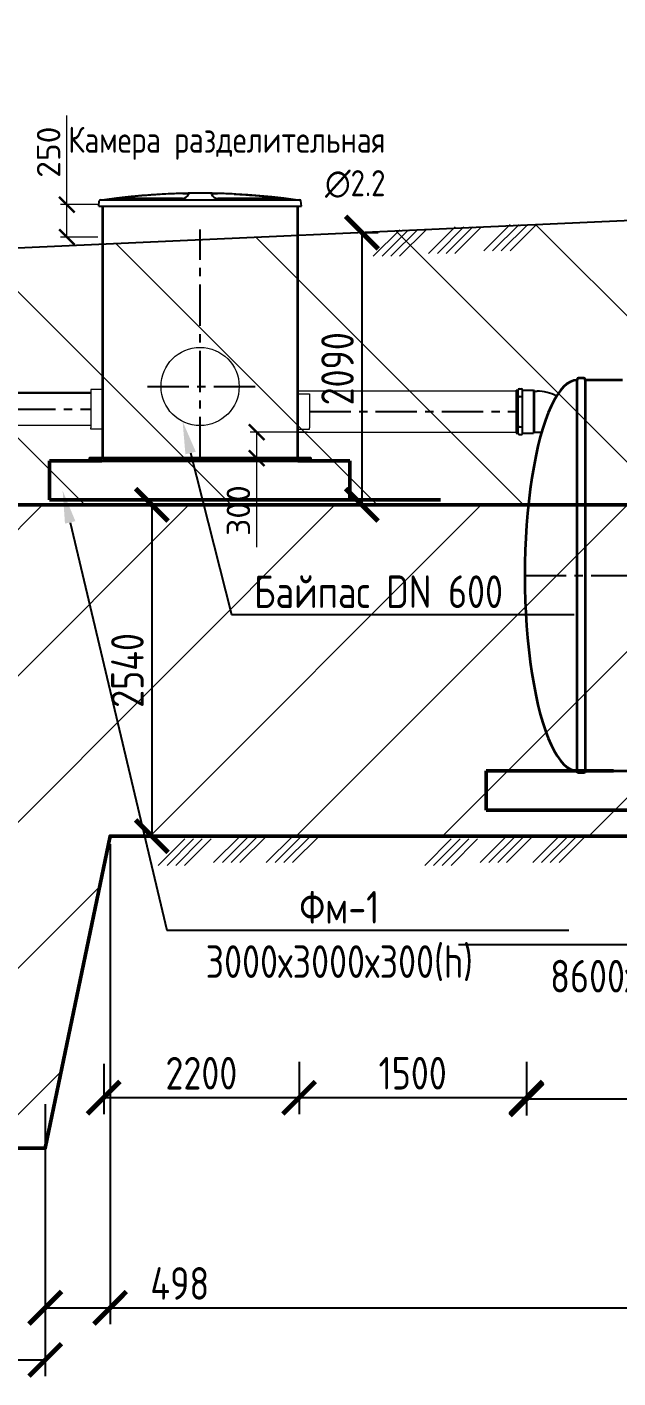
# Model space of a CAD drawing. Header units: millimetres. Extents: x 20530103 to 31271019, y 32092698 to 33532929.
# Drawn here: x 26146582 to 26151119, y 33018349 to 33028716 of the extents above; entities that cross this region are included whole.
import ezdxf
from ezdxf import colors
from ezdxf.entities.mleader import LeaderData, LeaderLine
from ezdxf.math import Vec2, Vec3

# ---------------------------------------------------------------- set-up
doc = ezdxf.new("R2010")
doc.units = ezdxf.units.MM
doc.linetypes.add('осевая', pattern=[50.8, 31.75, -6.35, 6.35, -6.35])
for name, color, linetype in [('Mitat', 1, 'Continuous'), ('Выноски', 7, 'Continuous'), ('Системный слой', 7, 'Continuous')]:
    doc.layers.add(name, color=color, linetype=linetype)
doc.layers.add('Труба профиль', color=7, linetype='Continuous', lineweight=50)
doc.styles.add('ARTEM Arial', font='simplex.shx')
doc.styles.add('GOST 2.304', font='GOST.TTF')
doc.styles.get("Standard").update_dxf_attribs({"font": 'arial.ttf'})
doc.dimstyles.new('ARTEM', dxfattribs={"dimtxt": 70, "dimasz": 50, "dimexe": 35, "dimexo": 15, "dimgap": 10, "dimtad": 1, "dimdec": 0, "dimtxsty": 'ARTEM Arial', "dimcen": 2.5, "dimclrd": 7, "dimclre": 7, "dimclrt": 7, "dimadec": 0, "dimazin": 0, "dimtfac": 1, "dimtdec": 0, "dimtmove": 0, "dimatfit": 3, "dimfxl": 1, "dimlwd": 15, "dimlwe": 15, "dimarcsym": 0})
doc.dimstyles.new('ISO-25', dxfattribs={"dimtxt": 2.5, "dimasz": 2.5, "dimexe": 1.25, "dimexo": 0.625, "dimtad": 1, "dimtxsty": 'Standard', "dimcen": 2.5, "dimadec": 0, "dimazin": 0, "dimtfac": 1, "dimtmove": 0, "dimatfit": 3, "dimfxl": 1, "dimarcsym": 0})

# ---------------------------------------------------------------- blocks, each defined once
blk = doc.blocks.new('_ArchTick')
at = {"color": 0, "linetype": 'ByBlock', "const_width": 0.15}
blk.add_lwpolyline([(-0.5, -0.5), (0.5, 0.5)], dxfattribs=at)
blk = doc.blocks.new('*D199')
at = {"color": 5, "lineweight": 15, "transparency": 16777216}
for p, q in [((26148735, 33025607), (26148295, 33025607)), ((26148345, 33025607), (26148345, 33025407)), ((26148646, 33025407), (26148295, 33025407)), ((26148345, 33025407), (26148345, 33024724))]:
    blk.add_line(p, q, dxfattribs=at)
at = {"color": 5, "lineweight": 15, "transparency": 16777216, "xscale": 120, "yscale": 120, "zscale": 120}
for p, rotation in [((26148345, 33025607), 90), ((26148345, 33025407), 270)]:
    blk.add_blockref('_ArchTick', p, dxfattribs=dict(at, rotation=rotation))
at = {"color": 7, "lineweight": 20, "transparency": 16777216, "insert": (26148205, 33025006), "char_height": 180, "attachment_point": 5, "rotation": 90, "style": 'ARTEM Arial'}
blk.add_mtext('300', dxfattribs=at)
blk = doc.blocks.new('*D200')
at = {"color": 5, "lineweight": 15, "transparency": 16777216}
for p, q in [((26146888, 33027354), (26146888, 33028037)), ((26147125, 33027354), (26146838, 33027354)), ((26146888, 33027104), (26146888, 33027354)), ((26147125, 33027104), (26146838, 33027104))]:
    blk.add_line(p, q, dxfattribs=at)
at = {"color": 5, "lineweight": 15, "transparency": 16777216, "xscale": 120, "yscale": 120, "zscale": 120}
for p, rotation in [((26146888, 33027354), 90), ((26146888, 33027104), 270)]:
    blk.add_blockref('_ArchTick', p, dxfattribs=dict(at, rotation=rotation))
at = {"color": 7, "lineweight": 20, "transparency": 16777216, "insert": (26146748, 33027756), "char_height": 180, "attachment_point": 5, "rotation": 90, "style": 'ARTEM Arial'}
blk.add_mtext('250', dxfattribs=at)
blk = doc.blocks.new('*D201')
at = {"color": 0, "lineweight": -2, "transparency": 16777216}
for p, q in [((26150416, 33020775), (26150416, 33020363)), ((26158416, 33020762), (26158416, 33020363)), ((26158416, 33020488), (26150416, 33020488))]:
    blk.add_line(p, q, dxfattribs=at)
at = {"color": 0, "lineweight": -2, "transparency": 16777216, "xscale": 250, "yscale": 250, "zscale": 250, "rotation": 180}
blk.add_blockref('_ArchTick', (26150416, 33020488), dxfattribs=at)
at = {"color": 0, "lineweight": -2, "transparency": 16777216, "xscale": 250, "yscale": 250, "zscale": 250}
blk.add_blockref('_ArchTick', (26158416, 33020488), dxfattribs=at)
at = {"color": 0, "transparency": 16777216, "insert": (26154416, 33020675), "char_height": 250, "attachment_point": 5, "style": 'GOST 2.304'}
blk.add_mtext('8000', dxfattribs=at)
blk = doc.blocks.new('*D207')
at = {"color": 0, "lineweight": -2, "transparency": 16777216}
for p, q in [((26148671, 33020760), (26148671, 33020375)), ((26150416, 33020775), (26150416, 33020375)), ((26150416, 33020500), (26148671, 33020500))]:
    blk.add_line(p, q, dxfattribs=at)
at = {"color": 0, "lineweight": -2, "transparency": 16777216, "xscale": 250, "yscale": 250, "zscale": 250, "rotation": 180}
blk.add_blockref('_ArchTick', (26148671, 33020500), dxfattribs=at)
at = {"color": 0, "lineweight": -2, "transparency": 16777216, "xscale": 250, "yscale": 250, "zscale": 250}
blk.add_blockref('_ArchTick', (26150416, 33020500), dxfattribs=at)
at = {"color": 0, "transparency": 16777216, "insert": (26149543, 33020688), "char_height": 250, "attachment_point": 5, "style": 'GOST 2.304'}
blk.add_mtext('1500', dxfattribs=at)
blk = doc.blocks.new('*D208')
at = {"color": 0, "lineweight": -2, "transparency": 16777216}
for p, q in [((26147171, 33020760), (26147171, 33020375)), ((26148671, 33020775), (26148671, 33020375)), ((26148671, 33020500), (26147171, 33020500))]:
    blk.add_line(p, q, dxfattribs=at)
at = {"color": 0, "lineweight": -2, "transparency": 16777216, "xscale": 250, "yscale": 250, "zscale": 250, "rotation": 180}
blk.add_blockref('_ArchTick', (26147171, 33020500), dxfattribs=at)
at = {"color": 0, "lineweight": -2, "transparency": 16777216, "xscale": 250, "yscale": 250, "zscale": 250}
blk.add_blockref('_ArchTick', (26148671, 33020500), dxfattribs=at)
at = {"color": 0, "transparency": 16777216, "insert": (26147921, 33020688), "char_height": 250, "attachment_point": 5, "style": 'GOST 2.304'}
blk.add_mtext('2200', dxfattribs=at)
blk = doc.blocks.new('*D211')
at = {"color": 0, "lineweight": -2, "transparency": 16777216}
for p, q in [((26147478, 33025050), (26147415, 33025050)), ((26147540, 33025050), (26147540, 33022507)), ((26147478, 33022507), (26147415, 33022507))]:
    blk.add_line(p, q, dxfattribs=at)
at = {"color": 0, "lineweight": -2, "transparency": 16777216, "xscale": 250, "yscale": 250, "zscale": 250}
for p, rotation in [((26147540, 33025050), 90), ((26147540, 33022507), 270)]:
    blk.add_blockref('_ArchTick', p, dxfattribs=dict(at, rotation=rotation))
at = {"color": 0, "transparency": 16777216, "insert": (26147353, 33023779), "char_height": 250, "attachment_point": 5, "rotation": 90, "style": 'GOST 2.304'}
blk.add_mtext('2540', dxfattribs=at)
blk = doc.blocks.new('*D214')
at = {"color": 0, "lineweight": -2, "transparency": 16777216}
for p, q in [((26142522, 33020050), (26142522, 33018363)), ((26146722, 33020050), (26146722, 33018363)), ((26142522, 33018488), (26146722, 33018488))]:
    blk.add_line(p, q, dxfattribs=at)
at = {"color": 0, "lineweight": -2, "transparency": 16777216, "xscale": 250, "yscale": 250, "zscale": 250, "rotation": 180}
blk.add_blockref('_ArchTick', (26142522, 33018488), dxfattribs=at)
at = {"color": 0, "lineweight": -2, "transparency": 16777216, "xscale": 250, "yscale": 250, "zscale": 250}
blk.add_blockref('_ArchTick', (26146722, 33018488), dxfattribs=at)
at = {"color": 0, "transparency": 16777216, "insert": (26144622, 33018675), "char_height": 250, "attachment_point": 5, "style": 'GOST 2.304'}
blk.add_mtext('4200', dxfattribs=at)
blk = doc.blocks.new('*D215')
at = {"color": 0, "lineweight": -2, "transparency": 16777216}
for p, q in [((26147220, 33022445), (26147220, 33018763)), ((26168332, 33022445), (26168332, 33018763)), ((26147220, 33018888), (26168332, 33018888))]:
    blk.add_line(p, q, dxfattribs=at)
at = {"color": 0, "lineweight": -2, "transparency": 16777216, "xscale": 250, "yscale": 250, "zscale": 250, "rotation": 180}
blk.add_blockref('_ArchTick', (26147220, 33018888), dxfattribs=at)
at = {"color": 0, "lineweight": -2, "transparency": 16777216, "xscale": 250, "yscale": 250, "zscale": 250}
blk.add_blockref('_ArchTick', (26168332, 33018888), dxfattribs=at)
at = {"color": 0, "transparency": 16777216, "insert": (26157776, 33019075), "char_height": 250, "attachment_point": 5, "style": 'GOST 2.304'}
blk.add_mtext('21112', dxfattribs=at)
blk = doc.blocks.new('*D216')
at = {"color": 0, "lineweight": -2, "transparency": 16777216}
for p, q in [((26147220, 33022445), (26147220, 33018763)), ((26146722, 33020450), (26146722, 33018763)), ((26146722, 33018888), (26147220, 33018888)), ((26147220, 33018888), (26148041, 33018888))]:
    blk.add_line(p, q, dxfattribs=at)
at = {"color": 0, "lineweight": -2, "transparency": 16777216, "xscale": 250, "yscale": 250, "zscale": 250, "rotation": 180}
blk.add_blockref('_ArchTick', (26146722, 33018888), dxfattribs=at)
at = {"color": 0, "lineweight": -2, "transparency": 16777216, "xscale": 250, "yscale": 250, "zscale": 250}
blk.add_blockref('_ArchTick', (26147220, 33018888), dxfattribs=at)
at = {"color": 0, "transparency": 16777216, "insert": (26147755, 33019075), "char_height": 250, "attachment_point": 5, "style": 'GOST 2.304'}
blk.add_mtext('498', dxfattribs=at)
blk = doc.blocks.new('*D240')
at = {"color": 0, "lineweight": -2, "transparency": 16777216}
for p, q in [((26149153, 33027139), (26149153, 33025050)), ((26149178, 33027139), (26149278, 33027139)), ((26149178, 33025050), (26149278, 33025050))]:
    blk.add_line(p, q, dxfattribs=at)
at = {"color": 0, "lineweight": -2, "transparency": 16777216, "xscale": 250, "yscale": 250, "zscale": 250}
for p, rotation in [((26149153, 33027139), 90), ((26149153, 33025050), 270)]:
    blk.add_blockref('_ArchTick', p, dxfattribs=dict(at, rotation=rotation))
at = {"color": 0, "transparency": 16777216, "insert": (26148966, 33026094), "char_height": 250, "attachment_point": 5, "rotation": 90, "style": 'GOST 2.304'}
blk.add_mtext('2090', dxfattribs=at)

msp = doc.modelspace()

# ---------------------------------------------------------------- hatches: boundary and pattern name
at = {"layer": 'Труба профиль', "lineweight": 9}
h = msp.add_hatch(dxfattribs=at)
h.set_pattern_fill('ANSI31', color=1, scale=250, angle=90)
h.set_pattern_definition([(135, (-60535.3, 21290.74), (-561.266008, -561.266008), [])])
edge = h.paths.add_edge_path()
edge.add_spline(control_points=[(26179752.5572, 33025307.9954), (26179752.5572, 33025307.9954), (26176345.244, 33027689.7545), (26170055.9833, 33028716.4982), (26167418.0139, 33027515.2035), (26167155.3326, 33027324.1403)], knot_values=[0, 0, 0, 0, 1010.2368139843, 2020.4736279668, 2984.6882061041, 2984.6882061041, 2984.6882061041, 2984.6882061041], degree=3, periodic=0)
edge.add_line((26167142.3967, 33027315.2303), (26152848.2648, 33027307.1792))
edge.add_line((26152848.2648, 33027307.1792), (26145085.1973, 33026958.0895))
edge.add_line((26145085.1973, 33026958.0895), (26144298.3665, 33026746.9256))
edge.add_line((26144298.3665, 33026746.9256), (26142896.8142, 33025049.5338))
edge.add_line((26142896.8142, 33025049.5338), (26180517.7754, 33025049.5338))
edge.add_line((26180517.7754, 33025049.5338), (26180517.7754, 33025307.9954))
edge.add_line((26180517.7754, 33025307.9954), (26179752.5572, 33025307.9954))
h = msp.add_hatch(dxfattribs=at)
h.set_pattern_fill('ANSI31', color=1, scale=250)
h.set_pattern_definition([(45, (-132126.2, 5417.06), (-561.266008, 561.266008), [])])
h.paths.add_polyline_path([(26180517.7754, 33023641.3543), (26180317.7754, 33023691.3543), (26180717.7754, 33023791.3543), (26180517.7754, 33023841.3543), (26180517.7754, 33025049.5338), (26141075.2067, 33025049.5338), (26141075.2068, 33023841.3543), (26141275.2068, 33023791.3543), (26140875.2068, 33023691.3543), (26141075.2068, 33023641.3543), (26141075.2068, 33022407.4895), (26142024.0537, 33022407.4895), (26142521.7826, 33020112.6816), (26146721.7826, 33020112.6816), (26147219.5115, 33022507.4895), (26168331.7528, 33022507.4895), (26168881.7549, 33021872.9899), (26176247.1956, 33021872.9899), (26177302.7409, 33023341.5781), (26180517.7754, 33023341.5781)])

# ---------------------------------------------------------------- linework, layer by layer
at = {"lineweight": 35}
for p, q in [((26147161.1107, 33027341.4733), (26147161.1107, 33025407.1676)), ((26148661.1107, 33025407.1676), (26148661.1107, 33027341.4733)), ((26147161.1107, 33025407.1676), (26148661.1107, 33025407.1676))]:
    msp.add_line(p, q, dxfattribs=at)
at = {"color": 1, "linetype": 'осевая', "lineweight": 25, "ltscale": 10}
for p, q in [((26147911.1107, 33025407.1676), (26147911.1107, 33027163.2941)), ((26147507.6434, 33025958.0895), (26148333.3597, 33025958.0895)), ((26144960.1973, 33025783.0895), (26147071.7545, 33025783.0895)), ((26148750.4668, 33025765.7895), (26150338.625, 33025765.7895)), ((26150404.3717, 33024507.4895), (26158404.3717, 33024507.4895))]:
    msp.add_line(p, q, dxfattribs=at)
at = {"lineweight": 20}
for p, q in [((26149240.5311, 33026957.7531), (26149444.0113, 33027161.2334)), ((26149307.883, 33026957.7531), (26149511.3632, 33027161.2334)), ((26149375.235, 33026957.7531), (26149578.7152, 33027161.2334)), ((26149442.5871, 33026957.7531), (26149646.0673, 33027161.2334)), ((26149665.7115, 33026978.822), (26149869.1917, 33027182.3022)), ((26149733.0634, 33026978.822), (26149936.5437, 33027182.3022)), ((26149800.4154, 33026978.822), (26150003.8956, 33027182.3022)), ((26149867.7675, 33026978.822), (26150071.2477, 33027182.3022)), ((26150088.8507, 33026997.8498), (26150292.331, 33027201.33)), ((26150156.2027, 33026997.8498), (26150359.6829, 33027201.33)), ((26150223.5546, 33026997.8498), (26150427.0349, 33027201.33)), ((26150290.9067, 33026997.8498), (26150494.387, 33027201.33)), ((26147071.7545, 33025935.9469), (26147071.7545, 33025641.0395)), ((26147071.7545, 33025935.9469), (26147071.7545, 33025925.1395)), ((26147161.1107, 33025935.9469), (26147071.7545, 33025935.9469)), ((26148661.1107, 33025924.0895), (26150338.625, 33025924.0895)), ((26148661.1107, 33025901.3469), (26148750.4668, 33025901.3469)), ((26148750.4668, 33025901.3469), (26148750.4668, 33025890.5395)), ((26148750.4668, 33025890.5395), (26148750.4668, 33025641.0395)), ((26147071.7545, 33025658.0895), (26145085.1973, 33025658.0895)), ((26147071.7545, 33025630.232), (26147071.7545, 33025641.0395)), ((26147161.1107, 33025630.232), (26147071.7545, 33025630.232)), ((26148661.1107, 33025630.232), (26148750.4668, 33025630.232)), ((26148661.1107, 33025607.4895), (26150338.625, 33025607.4895)), ((26148750.4668, 33025630.232), (26148750.4668, 33025641.0395)), ((26147589.7982, 33022282.9404), (26147793.2784, 33022486.4206)), ((26147657.1502, 33022282.9404), (26147860.6304, 33022486.4206)), ((26147724.5021, 33022282.9404), (26147927.9823, 33022486.4206)), ((26147791.8542, 33022282.9404), (26147995.3344, 33022486.4206)), ((26148014.9786, 33022304.0092), (26148218.4589, 33022507.4895)), ((26148082.3306, 33022304.0092), (26148285.8108, 33022507.4895)), ((26148149.6825, 33022304.0092), (26148353.1628, 33022507.4895)), ((26148217.0346, 33022304.0092), (26148420.5149, 33022507.4895)), ((26148419.0902, 33022304.0092), (26148622.5704, 33022507.4895)), ((26148486.4421, 33022304.0092), (26148689.9223, 33022507.4895)), ((26148553.7941, 33022304.0092), (26148757.2743, 33022507.4895)), ((26148621.1462, 33022304.0092), (26148824.6264, 33022507.4895)), ((26149635.6267, 33022282.9404), (26149839.1069, 33022486.4206)), ((26149702.9786, 33022282.9404), (26149906.4588, 33022486.4206)), ((26149770.3306, 33022282.9404), (26149973.8108, 33022486.4206)), ((26149837.6827, 33022282.9404), (26150041.1629, 33022486.4206)), ((26150060.8071, 33022304.0092), (26150264.2873, 33022507.4895)), ((26150128.159, 33022304.0092), (26150331.6392, 33022507.4895)), ((26150195.511, 33022304.0092), (26150398.9912, 33022507.4895)), ((26150262.8631, 33022304.0092), (26150466.3433, 33022507.4895)), ((26150464.9186, 33022304.0092), (26150668.3988, 33022507.4895)), ((26150532.2705, 33022304.0092), (26150735.7508, 33022507.4895)), ((26150599.6225, 33022304.0092), (26150803.1027, 33022507.4895)), ((26150666.9746, 33022304.0092), (26150870.4548, 33022507.4895))]:
    msp.add_line(p, q, dxfattribs=at)
at = {"lineweight": 30}
msp.add_line((26144835.1973, 33025908.0895), (26147071.7545, 33025908.0895), dxfattribs=at)
at = {"color": 7, "lineweight": 25}
for p, q in [((26150338.625, 33025930.1895), (26150338.625, 33025599.7895)), ((26150338.625, 33025930.1895), (26150353.625, 33025930.1895)), ((26150353.625, 33025598.1895), (26150353.625, 33025931.7895)), ((26150362.325, 33025940.4895), (26150377.625, 33025940.4895)), ((26150386.325, 33025598.1895), (26150386.325, 33025931.7895)), ((26150386.325, 33025930.1895), (26150470.625, 33025930.1895)), ((26150475.0706, 33025922.4895), (26150470.625, 33025930.1895)), ((26150475.0706, 33025922.4895), (26150497.5706, 33025922.4895)), ((26150338.625, 33025873.4895), (26150338.625, 33025658.0895)), ((26150338.625, 33025873.4895), (26150353.625, 33025873.4895)), ((26150353.625, 33025656.4895), (26150353.625, 33025873.4895)), ((26150362.325, 33025882.1895), (26150377.625, 33025882.1895)), ((26150386.325, 33025656.4895), (26150386.325, 33025873.4895)), ((26150338.625, 33025658.0895), (26150353.625, 33025658.0895)), ((26150338.625, 33025599.7895), (26150353.625, 33025599.7895)), ((26150362.325, 33025647.7895), (26150377.625, 33025647.7895)), ((26150362.325, 33025589.4895), (26150377.625, 33025589.4895)), ((26150386.325, 33025599.7895), (26150470.625, 33025599.7895)), ((26150475.0706, 33025607.4895), (26150470.625, 33025599.7895)), ((26150475.0706, 33025607.4895), (26150533.1448, 33025607.4895))]:
    msp.add_line(p, q, dxfattribs=at)
at = {"color": 1}
msp.add_lwpolyline([(26144521.7826, 33026806.8844), (26145085.1973, 33026958.0895), (26152358.4135, 33027285.1515)], dxfattribs=at)
at = {"lineweight": 35}
for points in [[(26150816.6232, 33026022.4911, 0.4142135624), (26150806.6232, 33026012.4911), (26150806.6232, 33026007.4895)], [(26150866.6232, 33026007.4911), (26150866.6232, 33026012.4911, 0.4142135624), (26150856.6232, 33026022.4911), (26150816.6232, 33026022.4911)], [(26150816.6232, 33022992.4878, -0.4142135624), (26150806.6232, 33023002.4878), (26150806.6232, 33023007.4895)], [(26150866.6232, 33023007.4878), (26150866.6232, 33023002.4878, -0.4142135624), (26150856.6232, 33022992.4878), (26150816.6232, 33022992.4878)]]:
    msp.add_lwpolyline(points, format="xyb", dxfattribs=at)
for points in [[(26150806.6232, 33023007.4895), (26150806.6232, 33026007.4895)], [(26151154.2303, 33026007.4895), (26150866.6232, 33026007.4895)], [(26151154.2303, 33026007.4895), (26150866.6232, 33026007.4895)], [(26150866.6232, 33026007.4895), (26150866.6232, 33023007.4895)], [(26150866.6232, 33023007.4895), (26157946.6232, 33023007.4895)]]:
    msp.add_lwpolyline(points, dxfattribs=at)
msp.add_lwpolyline([(26147061.1107, 33025387.1676), (26148761.1107, 33025387.1676), (26148761.1107, 33025407.1676), (26147061.1107, 33025407.1676)], close=True, dxfattribs=at)
at = {"lineweight": 20}
msp.add_circle((26147911.1107, 33025958.0895), 300, dxfattribs=at)
at = {"color": 7, "lineweight": 25}
for centre, radius, start, end in [((26150362.325, 33025931.7895), 8.7, 90, 180), ((26150377.625, 33025931.7895), 8.7, 0, 90), ((26150497.5706, 33025607.4895), 315, 61.6369487, 90), ((26150362.325, 33025873.4895), 8.7, 90, 180), ((26150377.625, 33025873.4895), 8.7, 0, 90), ((26150362.325, 33025656.4895), 8.7, 180, 270), ((26150362.325, 33025598.1895), 8.7, 180, 270), ((26150377.625, 33025656.4895), 8.7, 270, 0), ((26150377.625, 33025598.1895), 8.7, 270, 0)]:
    msp.add_arc(centre, radius, start, end, dxfattribs=at)
at = {"lineweight": 35}
msp.add_ellipse((26150806.6232, 33024507.4895), major_axis=(0, 1500), ratio=0.2681676507, start_param=0, end_param=3.1415926536, dxfattribs=at)
at = {"layer": 'Mitat', "color": 7, "lineweight": 25}
for p, q in [((26150470.625, 33025930.1895), (26150470.625, 33025599.7895)), ((26150475.0706, 33025922.4895), (26150475.0706, 33025607.4895))]:
    msp.add_line(p, q, dxfattribs=at)
at = {"layer": 'Системный слой', "color": 7, "lineweight": 25}
for p, q in [((26147133.7362, 33027341.4733), (26147137.312, 33027382.3449)), ((26147147.274, 33027391.4733), (26147911.1107, 33027391.4733)), ((26147776.1003, 33027401.4531), (26147269.2357, 33027401.4531)), ((26147824.8194, 33027439.1176), (26147823.0849, 33027434.3521)), ((26147911.1107, 33027391.4733), (26148674.9473, 33027391.4733)), ((26147999.1364, 33027434.3521), (26147997.4019, 33027439.1176)), ((26148552.9856, 33027401.4531), (26148046.121, 33027401.4531)), ((26148688.4851, 33027341.4733), (26148684.9093, 33027382.3449)), ((26147133.7362, 33027341.4733), (26147911.1107, 33027341.4733)), ((26147911.1107, 33027341.4733), (26148688.4851, 33027341.4733))]:
    msp.add_line(p, q, dxfattribs=at)
for centre, radius, start, end in [((26147147.274, 33027381.4733), 10, 90, 174.9999999), ((26147911.1107, 33022043.5833), 5397.89, 82.19547593, 97.80452407), ((26147776.1003, 33027451.4531), 50, 270, 340.00000001), ((26148046.121, 33027451.4531), 50, 199.99999999, 270), ((26148674.9473, 33027381.4733), 10, 5.0000001, 90)]:
    msp.add_arc(centre, radius, start, end, dxfattribs=at)
for start_param, end_param in [(-1.5443622625, -1.5187311118), (-1.6228615418, -1.5972303911)]:
    msp.add_ellipse((26147911.1107, 33022702.4566), major_axis=(-5042.411, 0), ratio=0.9396926208, start_param=start_param, end_param=end_param, dxfattribs=at)
for points, knots in [([(26147648.695, 33027434.3521), (26147628.999, 33027433.3876), (26147594.6046, 33027431.5123), (26147555.3384, 33027428.9877), (26147521.3642, 33027426.6133), (26147492.8343, 33027424.4613), (26147464.7632, 33027422.1514), (26147446.7624, 33027420.5981), (26147433.7948, 33027419.4456), (26147421.1252, 33027418.2874), (26147408.8548, 33027417.1352), (26147396.9909, 33027415.9921), (26147385.7418, 33027414.8818), (26147375.0145, 33027413.7987), (26147364.9236, 33027412.7579), (26147355.3753, 33027411.753), (26147346.4833, 33027410.7995), (26147338.0411, 33027409.878), (26147330.1068, 33027408.9971), (26147322.635, 33027408.1538), (26147315.8403, 33027407.3749), (26147309.6112, 33027406.6504), (26147304.058, 33027405.9953), (26147299.0728, 33027405.3994), (26147294.7653, 33027404.878), (26147290.9213, 33027404.4071), (26147287.5477, 33027403.9889), (26147284.5554, 33027403.6133), (26147282.0646, 33027403.297), (26147279.9634, 33027403.0269), (26147278.265, 33027402.8061), (26147276.8639, 33027402.6217), (26147275.771, 33027402.4763), (26147274.8616, 33027402.354), (26147274.0952, 33027402.2498), (26147273.4166, 33027402.1565), (26147272.8453, 33027402.0771), (26147272.3553, 33027402.0081), (26147271.9463, 33027401.9498), (26147271.4844, 33027401.8831), (26147271.0758, 33027401.823), (26147270.7088, 33027401.7677), (26147270.434, 33027401.7255), (26147270.2124, 33027401.6906), (26147270.0313, 33027401.6614), (26147269.8866, 33027401.6375), (26147269.7365, 33027401.6121), (26147269.5892, 33027401.5862), (26147269.463, 33027401.5629), (26147269.3457, 33027401.5399), (26147269.2312, 33027401.5152), (26147269.1361, 33027401.4901), (26147269.0927, 33027401.4691), (26147269.1212, 33027401.456), (26147269.1896, 33027401.4531), (26147269.2357, 33027401.4531)], [0, 0, 0, 0, 8.4905695969, 14.8157009333, 16.9144847187, 23.1340576947, 27.1222010157, 29.0419956937, 30.9199254009, 32.7356627457, 34.5313415046, 36.2414342646, 37.8861135141, 39.4200463625, 40.9084750932, 42.2814056944, 43.5837529801, 44.7904978886, 45.9713003543, 47.0558703602, 48.0699333312, 48.9668500539, 49.818162945, 50.5500268055, 51.2088700376, 51.7687749444, 52.3022872438, 52.7569701418, 53.1585160637, 53.4774578404, 53.7669293022, 53.9915934839, 54.1796537148, 54.3263311653, 54.4665015193, 54.5878126027, 54.6971361994, 54.788021687, 54.8725920496, 54.9429839175, 55.0758673169, 55.1419207541, 55.2035091704, 55.2819042792, 55.3200793335, 55.3595913676, 55.413309431, 55.4661591766, 55.5177290408, 55.5661299207, 55.630229632, 55.7149079337, 55.8083013313, 55.9048158905, 56, 56, 56, 56]), ([(26147777.8348, 33027439.1176), (26147780.3547, 33027439.1802), (26147783.7315, 33027439.2579), (26147788.324, 33027439.3516), (26147790.8124, 33027439.3981), (26147793.6724, 33027439.4476), (26147795.675, 33027439.4792), (26147798.0131, 33027439.5126), (26147799.901, 33027439.5373), (26147802.0811, 33027439.5621), (26147804.4993, 33027439.5855), (26147806.7759, 33027439.6021), (26147808.8946, 33027439.6122), (26147810.5708, 33027439.6166), (26147812.1089, 33027439.6171), (26147813.7327, 33027439.6136), (26147815.2614, 33027439.6054), (26147816.575, 33027439.5933), (26147817.7758, 33027439.5785), (26147818.9888, 33027439.5584), (26147820.3647, 33027439.5267), (26147821.4789, 33027439.4906), (26147822.3288, 33027439.4535), (26147822.9164, 33027439.4216), (26147823.4732, 33027439.3842), (26147824.033, 33027439.3347), (26147824.6639, 33027439.2486), (26147824.8391, 33027439.1719), (26147824.8194, 33027439.1176)], [0, 0, 0, 0, 2.9513272764, 3.9424803671, 5.4361728267, 5.9343134456, 7.4227758384, 7.9145534929, 8.8910107768, 9.8520121249, 10.7968724946, 12.188090515, 13.0935219556, 13.97038052, 14.8125321522, 15.6188044169, 16.773919248, 17.6324604231, 18.2350171382, 19.3170583238, 20.4081033063, 21.7581768581, 22.619837977, 23.354994625, 24.0826329613, 25.1483017802, 26.4600108246, 29, 29, 29, 29]), ([(26147997.4019, 33027439.1176), (26147997.3942, 33027439.1387), (26147997.4196, 33027439.1795), (26147997.5804, 33027439.2374), (26147997.8647, 33027439.2918), (26147998.2787, 33027439.343), (26147998.8252, 33027439.3905), (26147999.5037, 33027439.434), (26148000.3114, 33027439.4731), (26148001.2432, 33027439.5076), (26148002.2912, 33027439.5373), (26148003.4457, 33027439.5621), (26148004.6968, 33027439.5822), (26148006.0377, 33027439.5976), (26148007.4546, 33027439.6085), (26148008.9308, 33027439.6149), (26148010.6739, 33027439.6177), (26148012.6932, 33027439.6148), (26148014.8376, 33027439.6054), (26148016.6508, 33027439.5933), (26148018.4655, 33027439.5785), (26148020.7777, 33027439.5557), (26148023.0998, 33027439.5276), (26148025.6944, 33027439.4919), (26148028.059, 33027439.4558), (26148030.3693, 33027439.4164), (26148032.7446, 33027439.3733), (26148035.2864, 33027439.3241), (26148038.5186, 33027439.2557), (26148041.5176, 33027439.1875), (26148043.4413, 33027439.1411), (26148044.3865, 33027439.1176)], [0, 0, 0, 0, 1.1000986003, 2.1738803453, 3.2566369946, 4.3503231637, 5.4483426962, 6.5482079399, 7.6446693758, 8.733300406, 9.8107705123, 10.8711857929, 11.9137903389, 12.9394540654, 13.9514897678, 14.933691886, 15.8846511358, 17.2345428049, 18.5091522736, 19.4565080531, 20.1213982215, 21.3153747021, 22.9233838357, 23.4658060874, 24.959821216, 26.1740684541, 26.5739398193, 28.1252786158, 29.5278356549, 30.7870607735, 32, 32, 32, 32]), ([(26148173.5263, 33027434.3521), (26148192.9572, 33027433.4006), (26148231.7698, 33027431.2873), (26148284.9427, 33027427.8058), (26148332.3186, 33027424.2457), (26148368.8789, 33027421.2015), (26148395.2437, 33027418.8336), (26148411.9187, 33027417.2727), (26148423.8536, 33027416.1262), (26148435.184, 33027415.011), (26148446, 33027413.9217), (26148456.1865, 33027412.8736), (26148465.8346, 33027411.8604), (26148474.8301, 33027410.8977), (26148483.3771, 33027409.9664), (26148491.415, 33027409.0754), (26148498.9867, 33027408.222), (26148505.8753, 33027407.4333), (26148512.1925, 33027406.6993), (26148517.8256, 33027406.0354), (26148522.8827, 33027405.4314), (26148527.2514, 33027404.9029), (26148531.1487, 33027404.4257), (26148534.5667, 33027404.0022), (26148537.5958, 33027403.6222), (26148540.1132, 33027403.3026), (26148542.2338, 33027403.0301), (26148543.9445, 33027402.8076), (26148545.3531, 33027402.6223), (26148546.4492, 33027402.4765), (26148547.3597, 33027402.354), (26148548.1261, 33027402.2498), (26148548.8047, 33027402.1565), (26148549.376, 33027402.0771), (26148549.866, 33027402.0081), (26148550.275, 33027401.9498), (26148550.7369, 33027401.8831), (26148551.1455, 33027401.823), (26148551.5125, 33027401.7677), (26148551.7873, 33027401.7255), (26148552.0089, 33027401.6906), (26148552.19, 33027401.6614), (26148552.3347, 33027401.6375), (26148552.4848, 33027401.6121), (26148552.6321, 33027401.5862), (26148552.7583, 33027401.5629), (26148552.8756, 33027401.5399), (26148552.9901, 33027401.5152), (26148553.0852, 33027401.4901), (26148553.1286, 33027401.4691), (26148553.1001, 33027401.456), (26148553.0317, 33027401.4531), (26148552.9856, 33027401.4531)], [0, 0, 0, 0, 7.9271864215, 15.8230744979, 21.6780077935, 27.2673409203, 30.7753277075, 32.4829306642, 34.1112005463, 35.6786027257, 37.1427067387, 38.5641991472, 39.8772025127, 41.1237723654, 42.2801087252, 43.4117638789, 44.4516461539, 45.4242419492, 46.2849150456, 47.101989427, 47.8044508873, 48.4367360041, 48.973773198, 49.4852617248, 49.9206085217, 50.3046714766, 50.6090466585, 50.8850362951, 51.0986800602, 51.2771696919, 51.4159891471, 51.5486510337, 51.6634644802, 51.7669325483, 51.8529498171, 51.9329898727, 51.9996106167, 52.1253746701, 52.1878892907, 52.2461781885, 52.3203735468, 52.3565035487, 52.3938989168, 52.4447392837, 52.4947578224, 52.5435650206, 52.5893729811, 52.6500387605, 52.7301807158, 52.8185709009, 52.9099150411, 53, 53, 53, 53])]:
    msp.add_open_spline(points, degree=3, knots=knots, dxfattribs=at)
at = {"layer": 'Труба профиль'}
for p, q in [((26146755.3405, 33025387.1676), (26146755.3405, 33025087.1676)), ((26146755.3405, 33025387.1676), (26147155.3405, 33025387.1676)), ((26149061.1107, 33025387.1676), (26148661.1107, 33025387.1676)), ((26149061.1107, 33025387.1676), (26149061.1107, 33025087.1676)), ((26149755.3405, 33025087.1676), (26146755.3405, 33025087.1676)), ((26150106.6232, 33022707.4895), (26150106.6232, 33023007.4895)), ((26150106.6232, 33023007.4895), (26151084.1588, 33023007.4895)), ((26158706.6232, 33022707.4895), (26150106.6232, 33022707.4895))]:
    msp.add_line(p, q, dxfattribs=at)
at = {"layer": 'Труба профиль', "color": 1}
msp.add_line((26141075.2067, 33025049.5338), (26180517.7754, 33025049.5338), dxfattribs=at)
msp.add_lwpolyline([(26141075.2068, 33022407.4895), (26142024.0537, 33022407.4895), (26142521.7826, 33020112.6816), (26146721.7826, 33020112.6816), (26147219.5115, 33022507.4895), (26168331.7528, 33022507.4895), (26168881.7549, 33021872.9899), (26176247.1956, 33021872.9899), (26177302.7409, 33023341.5781), (26180517.7754, 33023341.5781)], dxfattribs=at)

# ---------------------------------------------------------------- texts
at = {"lineweight": 20, "insert": (26149334.0518, 33027951.7733), "char_height": 200, "width": 3048.508414, "attachment_point": 3, "style": 'GOST 2.304'}
msp.add_mtext('Камера разделительная\\P∅2.2', dxfattribs=at)

# ---------------------------------------------------------------- dimensions: what is measured, and where the dimension line sits
at = {"lineweight": 20}
dim = msp.add_linear_dim(base=(26146888.3031, 33027354.4303), p1=(26147139.9988, 33027104.4303), p2=(26147139.9988, 33027354.4303), angle=90, dimstyle='ARTEM', override={"dimtxt": 180, "dimasz": 120, "dimexe": 50, "dimgap": 50, "dimblk1": 'ArchTick', "dimblk2": 'ArchTick', "dimsah": 1, "dimclrd": 5, "dimclre": 5}, dxfattribs=at)
dim.commit()
dim.dimension.update_dxf_attribs({"geometry": '*D200', "text_midpoint": (26146748.3031, 33027755.8589)})
at = {"color": 1}
dim = msp.add_linear_dim(base=(26149153.26, 33025049.5338), p1=(26149115.6121, 33027139.3292), p2=(26149115.6121, 33025049.5338), angle=90, dimstyle='ISO-25', override={"dimscale": 100, "dimdec": 0, "dimtxsty": 'GOST 2.304', "dimblk1": 'ArchTick', "dimblk2": 'ArchTick', "dimsah": 1}, dxfattribs=at)
dim.commit()
dim.dimension.update_dxf_attribs({"geometry": '*D240', "text_midpoint": (26148965.76, 33026094.4315)})
at = {"lineweight": 20}
dim = msp.add_linear_dim(base=(26148345.2938, 33025407.1676), p1=(26148750.4668, 33025607.4895), p2=(26148661.1107, 33025407.1676), angle=90, text='300', dimstyle='ARTEM', override={"dimtxt": 180, "dimasz": 120, "dimexe": 50, "dimgap": 50, "dimblk1": 'ArchTick', "dimblk2": 'ArchTick', "dimsah": 1, "dimclrd": 5, "dimclre": 5}, dxfattribs=at)
dim.commit()
dim.dimension.update_dxf_attribs({"geometry": '*D199', "text_midpoint": (26148205.2938, 33025005.739)})
at = {"color": 1}
dim = msp.add_linear_dim(base=(26147540.452, 33022507.4895), p1=(26147540.452, 33025049.5338), p2=(26147540.452, 33022507.4895), angle=90, text='2540', dimstyle='ISO-25', override={"dimscale": 100, "dimdec": 0, "dimtxsty": 'GOST 2.304', "dimblk1": 'ArchTick', "dimblk2": 'ArchTick', "dimsah": 1}, dxfattribs=at)
dim.commit()
dim.dimension.update_dxf_attribs({"geometry": '*D211', "text_midpoint": (26147352.952, 33023778.5116)})
for base, p1, p2, picture, middle in [((26147219.5115, 33018887.6097), (26146721.7826, 33020512.6816), (26147219.5115, 33022507.4895), '*D216', (26147755.2258, 33019075.1097)), ((26168331.7528, 33018887.6097), (26147219.5115, 33022507.4895), (26168331.7528, 33022507.4895), '*D215', (26157775.6321, 33019075.1097)), ((26146721.7826, 33018487.6097), (26142521.7826, 33020112.6816), (26146721.7826, 33020112.6816), '*D214', (26144621.7826, 33018675.1097))]:
    dim = msp.add_linear_dim(base=base, p1=p1, p2=p2, dimstyle='ISO-25', override={"dimscale": 100, "dimdec": 0, "dimtxsty": 'GOST 2.304', "dimblk1": 'ArchTick', "dimblk2": 'ArchTick', "dimsah": 1}, dxfattribs=at)
    dim.commit()
    dim.dimension.update_dxf_attribs({"geometry": picture, "text_midpoint": middle})
for base, p1, p2, text, picture, middle in [((26147170.5015, 33020500.4464), (26148670.5015, 33020837.7662), (26147170.5015, 33020822.7662), '2200', '*D208', (26147920.5015, 33020687.9464)), ((26148670.5015, 33020500.4464), (26150416.0141, 33020837.7662), (26148670.5015, 33020822.7662), '1500', '*D207', (26149543.2578, 33020687.9464))]:
    dim = msp.add_linear_dim(base=base, p1=p1, p2=p2, angle=180, text=text, dimstyle='ISO-25', override={"dimscale": 100, "dimdec": 0, "dimlfac": 1, "dimtxsty": 'GOST 2.304', "dimblk1": 'ArchTick', "dimblk2": 'ArchTick', "dimsah": 1})
    dim.commit()
    dim.dimension.update_dxf_attribs({"geometry": picture, "text_midpoint": middle})
dim = msp.add_linear_dim(base=(26150416.0141, 33020487.6546), p1=(26158416.0141, 33020824.9744), p2=(26150416.0141, 33020837.7662), angle=180, dimstyle='ISO-25', override={"dimscale": 100, "dimdec": 0, "dimlfac": 1, "dimtxsty": 'GOST 2.304', "dimblk1": 'ArchTick', "dimblk2": 'ArchTick', "dimsah": 1})
dim.commit()
dim.dimension.update_dxf_attribs({"geometry": '*D201', "text_midpoint": (26154416.0141, 33020675.1546)})

# ---------------------------------------------------------------- leaders
at = {"layer": 'Выноски', "color": 0, "lineweight": -2}
ml = msp.add_multileader_mtext('Standard', dxfattribs=at)
ml.set_content('{\\C0;Байпас DN 600}', color=5, style='GOST 2.304')
ml.set_leader_properties(lineweight=-3)
ml.build(insert=Vec2(0, 0))
ml.multileader.update_dxf_attribs({"text_left_attachment_type": 6, "text_right_attachment_type": 6, "dogleg_length": 1, "arrow_head_size": 250, "scale": 100})
ctx = ml.context
ctx.base_point, ctx.scale, ctx.char_height, ctx.arrow_head_size, ctx.landing_gap_size, ctx.plane_origin = Vec3(26148172.2041, 33024208.2007), 100, 250, 250, 180, Vec3(26103566.8117, 33003856.3527)
ctx.left_attachment, ctx.right_attachment, ctx.text_align_type = 6, 6, 1
notes = []
notes.append((ctx, [(0, (1, 1, 0), (26148152.2345, 33024208.2007), (1, 0), 19.9696, [(1, [(26147776.582, 33025689.9439)], 0, [])])]))
ctx.mtext.insert, ctx.mtext.alignment, ctx.mtext.flow_direction = Vec3(26149280.8648, 33024508.2007), 2, 5
ml = msp.add_multileader_mtext('Standard', dxfattribs=at)
ml.set_content('{\\C0;Фм-1\\P3000х3000х300(h)}', color=5, style='GOST 2.304')
ml.set_leader_properties(lineweight=-3)
ml.build(insert=Vec2(0, 0))
ml.multileader.update_dxf_attribs({"text_left_attachment_type": 6, "text_right_attachment_type": 6, "dogleg_length": 1, "arrow_head_size": 250, "scale": 100})
ctx = ml.context
ctx.base_point, ctx.scale, ctx.char_height, ctx.arrow_head_size, ctx.landing_gap_size, ctx.plane_origin = Vec3(26147674.8436, 33021786.2063), 100, 250, 250, 180, Vec3(26104403.9287, 33006344.6007)
ctx.left_attachment, ctx.right_attachment, ctx.text_align_type = 6, 6, 1
notes.append((ctx, [(0, (1, 1, 0), (26147654.8741, 33021786.2063), (1, 0), 19.9696, [(1, [(26146855.9673, 33025158.3728)], 0, [])])]))
ctx.mtext.insert, ctx.mtext.alignment, ctx.mtext.flow_direction = Vec3(26148979.665, 33022086.2063), 2, 5
ml = msp.add_multileader_mtext('Standard', dxfattribs=at)
ml.set_content('{\\C0;Фм-2\\P8600х4000х300(h)}', color=5, style='GOST 2.304')
ml.set_leader_properties(lineweight=-3)
ml.build(insert=Vec2(0, 0))
ml.multileader.update_dxf_attribs({"text_left_attachment_type": 6, "text_right_attachment_type": 6, "dogleg_length": 1, "arrow_head_size": 250, "scale": 100})
ctx = ml.context
ctx.base_point, ctx.scale, ctx.char_height, ctx.arrow_head_size, ctx.landing_gap_size, ctx.plane_origin = Vec3(26150316.222, 33021674.4976), 100, 250, 250, 180, Vec3(26111508.3107, 33003650.2938)
ctx.left_attachment, ctx.right_attachment, ctx.text_align_type = 6, 6, 1
notes.append((ctx, [(1, (1, 1, 0), (26152981.5487, 33021674.4976), (-1, 0), 19.9696, [(1, [(26153786.6293, 33022828.4152)], 0, [])])]))
ctx.mtext.insert, ctx.mtext.alignment, ctx.mtext.flow_direction = Vec3(26151638.9006, 33021974.4976), 2, 5
for ctx, leaders in notes:
    for number, flags, end, landing, length, lines in leaders:
        leader = LeaderData()
        leader.index, (leader.has_last_leader_line, leader.has_dogleg_vector, leader.attachment_direction) = number, flags
        leader.last_leader_point, leader.dogleg_vector, leader.dogleg_length = Vec3(end), Vec3(landing), length
        for number, points, colour, breaks in lines:
            line = LeaderLine()
            line.index, line.vertices, line.color, line.breaks = number, Vec3.list(points), colors.encode_raw_color(colour), breaks
            leader.lines.append(line)
        ctx.leaders.append(leader)

doc.saveas('drawing.dxf')
